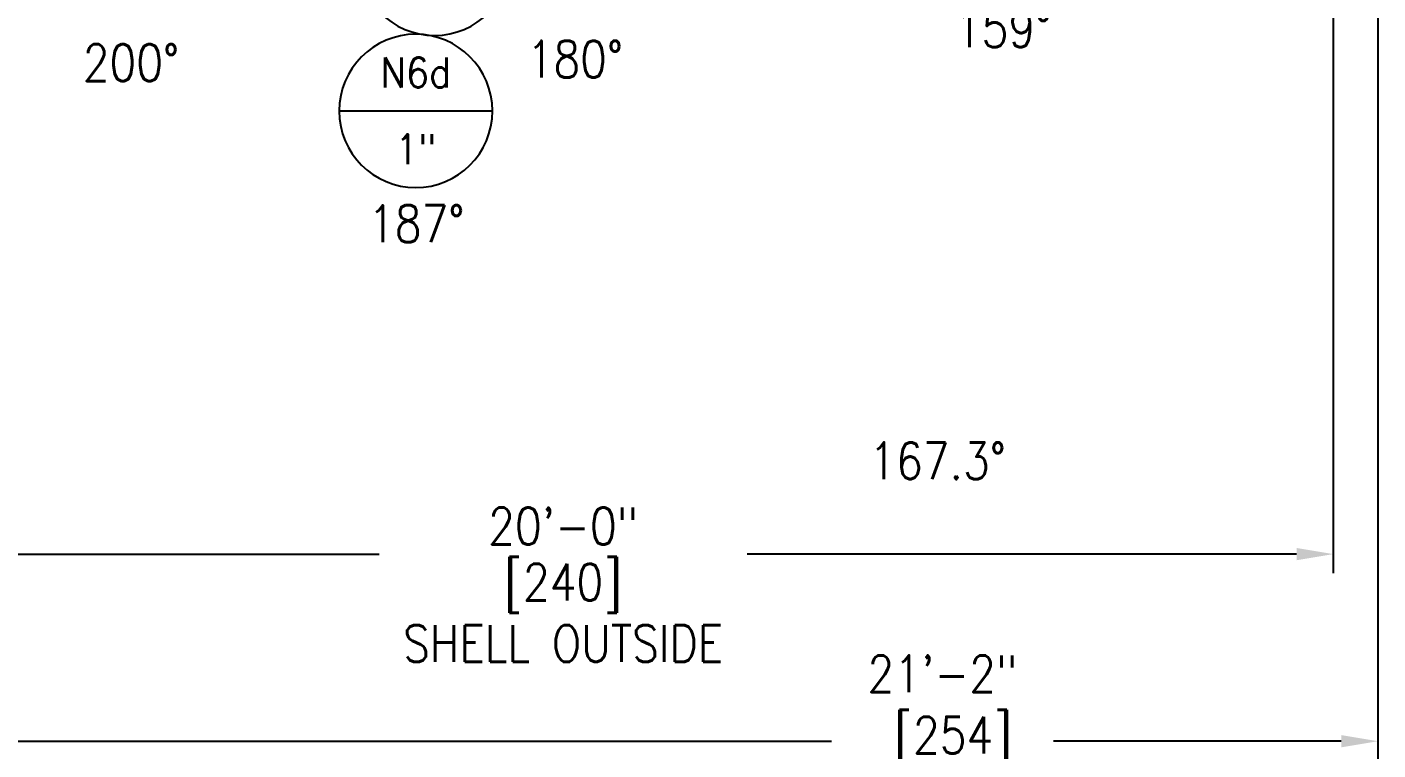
# Model space of a CAD drawing. Extents: x -1889 to 1550, y -1971 to 1122.
# Drawn here: x 288.2 to 499.9, y 112.2 to 225.3 of the extents above; entities that cross this region are included whole.
import ezdxf
from ezdxf.enums import TextEntityAlignment as Align

# ---------------------------------------------------------------- set-up
doc = ezdxf.new("R2010")
doc.units = 0
doc.header["$LTSCALE"] = 12
doc.header["$MEASUREMENT"] = 0
doc.header["$PDMODE"] = 33
doc.header["$PDSIZE"] = -0.5
doc.layers.get('0').update_dxf_attribs({"linetype": 'CONTINUOUS'})
doc.layers.get('Defpoints').update_dxf_attribs({"linetype": 'CONTINUOUS'})
doc.layers.add('DIM', color=1, linetype='CONTINUOUS')
doc.styles.add('ROMANS', font='ROMANS.shx', dxfattribs={"width": 0.85, "height": 5.76})
doc.styles.get("Standard").update_dxf_attribs({"font": 'sanss___.ttf'})
doc.dimstyles.get("Standard").update_dxf_attribs({"dimtxt": 0.18, "dimasz": 0.18, "dimexe": 0.18, "dimexo": 0.0625, "dimgap": 0.09, "dimtad": 0, "dimtih": 1, "dimtoh": 1, "dimdec": 4, "dimzin": 0, "dimdsep": 46, "dimtxsty": 'Standard', "dimcen": 0.09, "dimadec": 0, "dimazin": 0, "dimtfac": 1, "dimtdec": 4, "dimtofl": 0, "dimtmove": 0, "dimatfit": 3, "dimfxl": 1, "dimtolj": 1, "dimtzin": 0, "dimarcsym": 0})

# ---------------------------------------------------------------- blocks, each defined once
blk = doc.blocks.new('Nozzle Callout')
blk.add_line((0.25, 0), (-0.25, 0))
blk.add_circle((0, 0), 0.25)
at = {"style": 'ROMANS', "width": 0.9}
for tag, p in [('NZ-ID', (0, 0.125)), ('NZ-SZ', (0, -0.125))]:
    blk.add_attdef(tag, text='', height=0.0975, dxfattribs=at).set_placement(p, align=Align.MIDDLE)
blk = doc.blocks.new('*D182')
at = {"layer": 'Defpoints', "color": 0, "transparency": 16777216}
for p in [(245.86, 405.33), (499.86, 405.33), (499.86, 113.54)]:
    blk.add_point(p, dxfattribs=at)
at = {"layer": 'DIM', "color": 0, "lineweight": -2, "transparency": 16777216}
for p, q in [((245.86, 399.33), (245.86, 110.54)), ((499.86, 399.33), (499.86, 110.54)), ((251.62, 113.54), (414.24, 113.54)), ((494.1, 113.54), (449.03, 113.54))]:
    blk.add_line(p, q, dxfattribs=at)
at = {"layer": 'DIM', "color": 0, "transparency": 16777216}
for points in [[(251.62, 114.5), (251.62, 112.58), (245.86, 113.54)], [(494.1, 114.5), (494.1, 112.58), (499.86, 113.54)]]:
    blk.add_solid(points, dxfattribs=at)
at = {"layer": 'DIM', "color": 0, "transparency": 16777216, "insert": (431.63, 113.54), "char_height": 5.76, "attachment_point": 5, "style": 'ROMANS'}
blk.add_mtext('\\A1;21\'-2"\\P [254]\\P(BOTTOM)', dxfattribs=at)
blk = doc.blocks.new('*D185')
at = {"layer": 'Defpoints', "color": 0, "transparency": 16777216}
for p in [(252.86, 405.33), (492.86, 405.33), (492.86, 142.83)]:
    blk.add_point(p, dxfattribs=at)
at = {"layer": 'DIM', "color": 0, "lineweight": -2, "transparency": 16777216}
for p, q in [((252.86, 399.33), (252.86, 139.83)), ((492.86, 399.33), (492.86, 139.83)), ((258.62, 142.83), (343.4, 142.83)), ((487.1, 142.83), (401.04, 142.83))]:
    blk.add_line(p, q, dxfattribs=at)
at = {"layer": 'DIM', "color": 0, "transparency": 16777216}
for points in [[(258.62, 143.79), (258.62, 141.87), (252.86, 142.83)], [(487.1, 143.79), (487.1, 141.87), (492.86, 142.83)]]:
    blk.add_solid(points, dxfattribs=at)
at = {"layer": 'DIM', "color": 0, "transparency": 16777216, "char_height": 5.76, "attachment_point": 5, "style": 'ROMANS'}
for s, insert in [('\\A1;20\'-0"', (372.22, 147.22)), ('\\A1;[240]\\PSHELL OUTSIDE', (372.22, 133.64))]:
    blk.add_mtext(s, dxfattribs=dict(at, insert=insert))

msp = doc.modelspace()

# ---------------------------------------------------------------- block references
at = {"layer": 'DIM'}
ref = msp.add_blockref('Nozzle Callout', (352.06848, 236.02083), dxfattribs=dict(at, xscale=-48, yscale=48, zscale=48))
ref.add_attrib('NZ-ID', 'N6c', dxfattribs={"layer": '0', "height": 4.68, "style": 'ROMANS', "width": 0.9}).set_placement((352.06848, 242.02083), align=Align.MIDDLE)
ref.add_attrib('NZ-SZ', '1"', dxfattribs={"layer": '0', "height": 4.68, "style": 'ROMANS', "width": 0.9}).set_placement((352.06848, 230.02083), align=Align.MIDDLE)
ref = msp.add_blockref('Nozzle Callout', (349.14362, 212.19972), dxfattribs=dict(at, xscale=-48, yscale=48, zscale=48))
ref.add_attrib('NZ-ID', 'N6d', dxfattribs={"layer": '0', "height": 4.68, "style": 'ROMANS', "width": 0.9}).set_placement((349.14362, 218.19972), align=Align.MIDDLE)
ref.add_attrib('NZ-SZ', '1"', dxfattribs={"layer": '0', "height": 4.68, "style": 'ROMANS', "width": 0.9}).set_placement((349.14362, 206.19972), align=Align.MIDDLE)

# ---------------------------------------------------------------- texts
at = {"layer": 'DIM', "style": 'ROMANS', "width": 0.85}
for s, p in [('159%%D', (441.1282, 225.06087)), ('200%%D', (304.51224, 219.7524)), ('180%%D', (374.05451, 220.29166)), ('187%%D', (349.20342, 194.54664)), ('167.3%%D', (430.8644, 157.42005))]:
    msp.add_text(s, height=5.76, dxfattribs=at).set_placement(p, align=Align.MIDDLE_CENTER)

# ---------------------------------------------------------------- dimensions: what is measured, and where the dimension line sits
at = {"layer": 'DIM'}
for base, p1, p2, text, picture, middle in [((499.85731, 113.53686), (245.85731, 405.33221), (499.85731, 405.33221), '<>\\P(BOTTOM)', '*D182', (431.63261, 113.53686)), ((492.85731, 142.83268), (252.85731, 405.33221), (492.85731, 405.33171), '<>\\PSHELL OUTSIDE', '*D185', (372.22354, 142.83268))]:
    dim = msp.add_linear_dim(base=base, p1=p1, p2=p2, text=text, dimstyle='Standard', override={"dimscale": 48, "dimtxt": 5.76, "dimasz": 0.12, "dimexe": 0.0625, "dimexo": 0.125, "dimgap": 0.02, "dimzin": 3, "dimlunit": 4, "dimpost": '\\X', "dimtxsty": 'ROMANS', "dimcen": 0}, dxfattribs=at)
    dim.commit()
    dim.dimension.update_dxf_attribs({"geometry": picture, "text_midpoint": middle, "dimtype": 160})

doc.saveas('drawing.dxf')
